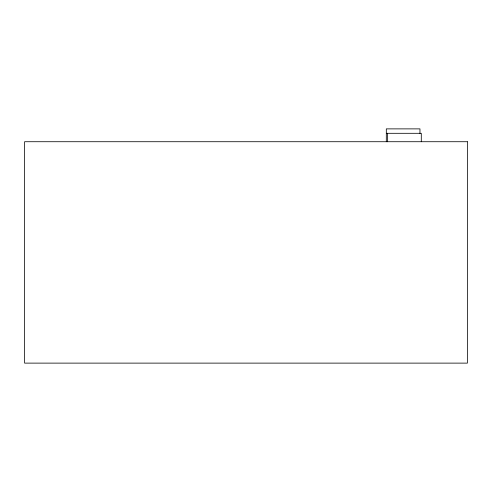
<?xml version="1.0" encoding="UTF-8"?>
<svg xmlns="http://www.w3.org/2000/svg" width="492" height="492" viewBox="0 0 492 492"><rect width="100%" height="100%" fill="white"/><g stroke="black" fill="none" stroke-linecap="round" stroke-linejoin="round"><path stroke-width="0.74" d="M386.312 133.307L421.293 133.307L421.293 141.721M419.965 133.412L419.965 128.879L386.312 128.879L386.312 141.721M387.641 133.307L387.641 141.721M467.4 141.721L24.6 141.721L24.6 363.121L467.4 363.121L467.4 141.721"/></g></svg>
